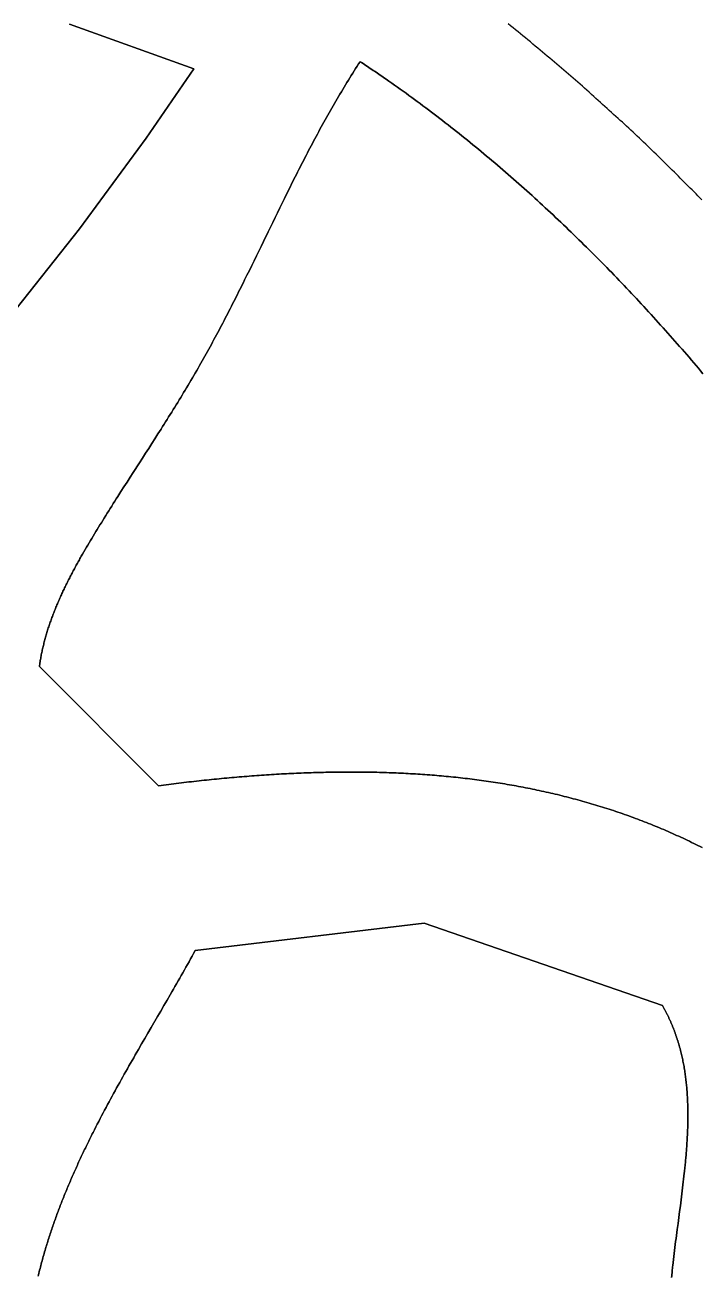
# Model space of a CAD drawing. Header units: millimetres. Extents: x -97041 to 275168, y -12500 to 263793.
# Drawn here: x 165763 to 187434, y 27709 to 67810 of the extents above; entities that cross this region are included whole.
import ezdxf

# ---------------------------------------------------------------- set-up
doc = ezdxf.new("R2010")
doc.units = ezdxf.units.MM
doc.layers.add('CLOSED_AREAS', color=7, linetype='Continuous')
doc.layers.add('REGION_HOLES', color=7, linetype='Continuous')

msp = doc.modelspace()

# ---------------------------------------------------------------- linework, layer by layer
at = {"layer": 'CLOSED_AREAS'}
for points in [[(167188.154, 67834.735), (171175.769, 66402.045), (169641.704, 64180.224), (167509.516, 61279.716), (165280.427, 58452.994), (163546.535, 56383.341), (161760.691, 54358.341), (159300.73, 51730.076), (157398.171, 49814.317), (155447.609, 47947.462), (157173.927, 46079.215), (159913.579, 43114.309), (146642.921, 33611.426), (143757.001, 38492.421), (140824.412, 36517.282), (138582.78, 35100.476)], [(138582.78, 35100.476), (140824.412, 36517.282), (143757.001, 38492.421), (140870.298, 43374.737), (152217.536, 51443.108), (155447.609, 47947.462), (157398.171, 49814.317), (159300.73, 51730.076), (161760.691, 54358.341), (163546.535, 56383.341), (165280.427, 58452.994), (167509.516, 61279.716), (169641.704, 64180.224), (171175.769, 66402.045), (167188.154, 67834.735)], [(187462.006, 62203.185), (187400.096, 62266.864), (187338.018, 62330.543), (187275.769, 62394.223), (187213.349, 62457.903), (187150.758, 62521.585), (187087.993, 62585.269), (187025.053, 62648.954), (186961.939, 62712.643), (186898.648, 62776.334), (186835.179, 62840.028), (186771.532, 62903.727), (186707.705, 62967.429), (186643.697, 63031.136), (186579.507, 63094.848), (186515.134, 63158.565), (186450.577, 63222.288), (186385.835, 63286.017), (186320.906, 63349.753), (186255.79, 63413.496), (186190.486, 63477.246), (186124.991, 63541.004), (186059.306, 63604.77), (185993.43, 63668.544), (185927.36, 63732.328), (185861.096, 63796.121), (185794.637, 63859.923), (185727.982, 63923.736), (185661.13, 63987.56), (185594.079, 64051.394), (185526.829, 64115.24), (185459.378, 64179.098), (185391.726, 64242.968), (185323.871, 64306.85), (185255.812, 64370.746), (185187.547, 64434.655), (185119.077, 64498.578), (185050.4, 64562.515), (184981.514, 64626.467), (184912.419, 64690.433), (184843.114, 64754.415), (184773.597, 64818.413), (184703.867, 64882.428), (184633.924, 64946.458), (184563.766, 65010.506), (184493.392, 65074.572), (184422.801, 65138.655), (184351.991, 65202.756), (184280.963, 65266.877), (184209.714, 65331.016), (184138.244, 65395.175), (184066.551, 65459.353), (183994.635, 65523.552), (183922.494, 65587.772), (183850.127, 65652.012), (183777.533, 65716.274), (183704.711, 65780.558), (183631.661, 65844.865), (183558.38, 65909.194), (183484.867, 65973.546), (183411.123, 66037.921), (183337.145, 66102.321), (183262.932, 66166.745), (183188.483, 66231.193), (183113.798, 66295.667), (183038.875, 66360.166), (182963.713, 66424.691), (182888.311, 66489.243), (182812.668, 66553.821), (182736.783, 66618.426), (182660.654, 66683.059), (182584.281, 66747.72), (182507.662, 66812.409), (182430.797, 66877.127), (182353.684, 66941.874), (182276.322, 67006.651), (182198.711, 67071.458), (182120.848, 67136.295), (182042.733, 67201.162), (181964.365, 67266.061), (181885.743, 67330.992), (181806.865, 67395.954), (181727.731, 67460.949), (181648.339, 67525.977), (181568.688, 67591.038), (181488.778, 67656.132), (181408.607, 67721.261), (181328.174, 67786.423), (181247.477, 67851.621)], [(187497.045, 56633.363), (187423.098, 56721.071), (187348.983, 56808.662), (187274.701, 56896.133), (187200.251, 56983.485), (187125.636, 57070.715), (187050.853, 57157.822), (186975.905, 57244.805), (186900.791, 57331.663), (186825.512, 57418.394), (186750.068, 57504.997), (186674.459, 57591.47), (186598.686, 57677.812), (186522.749, 57764.022), (186446.648, 57850.099), (186370.384, 57936.041), (186293.957, 58021.847), (186217.367, 58107.515), (186140.615, 58193.044), (186063.701, 58278.434), (185986.626, 58363.682), (185909.389, 58448.787), (185831.991, 58533.747), (185754.433, 58618.563), (185676.714, 58703.231), (185598.836, 58787.752), (185520.798, 58872.123), (185442.6, 58956.343), (185364.244, 59040.411), (185285.729, 59124.326), (185207.056, 59208.085), (185128.225, 59291.689), (185049.236, 59375.135), (184970.091, 59458.422), (184890.788, 59541.549), (184811.329, 59624.515), (184731.713, 59707.318), (184651.942, 59789.957), (184572.015, 59872.43), (184491.933, 59954.737), (184411.696, 60036.875), (184331.304, 60118.844), (184250.759, 60200.642), (184170.059, 60282.268), (184089.206, 60363.72), (184008.2, 60444.998), (183927.041, 60526.099), (183845.729, 60607.023), (183764.266, 60687.769), (183682.65, 60768.334), (183600.883, 60848.717), (183518.965, 60928.918), (183436.896, 61008.935), (183354.676, 61088.766), (183272.307, 61168.411), (183189.787, 61247.867), (183107.119, 61327.134), (183024.301, 61406.21), (182941.334, 61485.094), (182858.219, 61563.784), (182774.955, 61642.28), (182691.544, 61720.58), (182607.985, 61798.682), (182524.28, 61876.585), (182440.427, 61954.288), (182356.428, 62031.79), (182272.283, 62109.089), (182187.993, 62186.184), (182103.557, 62263.073), (182018.975, 62339.756), (181934.25, 62416.23), (181849.379, 62492.495), (181764.365, 62568.549), (181679.207, 62644.391), (181593.905, 62720.02), (181508.461, 62795.434), (181422.873, 62870.631), (181337.144, 62945.612), (181251.272, 63020.373), (181165.258, 63094.914), (181079.104, 63169.234), (180992.808, 63243.331), (180906.371, 63317.204), (180819.795, 63390.852), (180733.078, 63464.273), (180646.221, 63537.465), (180559.225, 63610.428), (180472.09, 63683.161), (180384.817, 63755.661), (180297.405, 63827.928), (180209.855, 63899.96), (180122.168, 63971.756), (180034.343, 64043.314), (179946.381, 64114.634), (179858.283, 64185.714), (179770.048, 64256.552), (179681.677, 64327.147), (179593.171, 64397.498), (179504.529, 64467.604), (179415.753, 64537.463), (179326.841, 64607.074), (179237.796, 64676.436), (179148.617, 64745.546), (179059.304, 64814.405), (178969.857, 64883.01), (178880.278, 64951.36), (178790.566, 65019.455), (178700.722, 65087.292), (178610.746, 65154.87), (178520.639, 65222.188), (178430.4, 65289.244), (178340.03, 65356.038), (178249.53, 65422.567), (178158.9, 65488.832), (178068.139, 65554.829), (177977.249, 65620.558), (177886.23, 65686.018), (177795.082, 65751.207), (177703.806, 65816.124), (177612.401, 65880.768), (177520.868, 65945.137), (177429.208, 66009.23), (177383.331, 66041.172), (177337.421, 66073.045), (177291.48, 66104.848), (177245.507, 66136.581), (177199.502, 66168.245), (177153.466, 66199.838), (177107.398, 66231.361), (177061.299, 66262.813), (177015.169, 66294.194), (176969.007, 66325.505), (176922.813, 66356.745), (176876.588, 66387.913), (176830.332, 66419.01), (176784.045, 66450.036), (176737.727, 66480.99), (176691.377, 66511.872), (176644.996, 66542.682), (176598.584, 66573.42), (176552.141, 66604.085), (176505.667, 66634.678), (176457.84, 66561.026), (176410.297, 66487.287), (176363.034, 66413.461), (176316.047, 66339.55), (176269.332, 66265.554), (176222.886, 66191.475), (176176.704, 66117.314), (176130.782, 66043.072), (176085.118, 65968.751), (176039.706, 65894.351), (175994.543, 65819.873), (175949.625, 65745.32), (175904.947, 65670.691), (175860.507, 65595.989), (175816.3, 65521.214), (175772.323, 65446.367), (175728.57, 65371.45), (175685.039, 65296.464), (175641.726, 65221.409), (175598.626, 65146.288), (175555.736, 65071.101), (175513.052, 64995.85), (175470.57, 64920.535), (175428.285, 64845.158), (175386.195, 64769.719), (175344.295, 64694.221), (175302.581, 64618.664), (175261.049, 64543.05), (175219.696, 64467.379), (175178.517, 64391.653), (175137.509, 64315.873), (175096.668, 64240.039), (175055.989, 64164.154), (175015.469, 64088.219), (174975.104, 64012.234), (174934.89, 63936.2), (174894.824, 63860.12), (174854.9, 63783.993), (174815.116, 63707.822), (174775.467, 63631.607), (174735.95, 63555.35), (174696.56, 63479.051), (174657.294, 63402.713), (174618.147, 63326.335), (174579.117, 63249.919), (174540.198, 63173.467), (174501.387, 63096.979), (174462.681, 63020.457), (174424.074, 62943.902), (174385.564, 62867.314), (174347.146, 62790.696), (174308.817, 62714.048), (174270.572, 62637.372), (174232.408, 62560.668), (174194.32, 62483.938), (174156.306, 62407.184), (174080.479, 62253.603), (174004.897, 62099.937), (173929.528, 61946.193), (173854.34, 61792.382), (173779.303, 61638.513), (173704.384, 61484.595), (173554.78, 61176.648), (173405.277, 60868.617), (173330.485, 60714.594), (173255.624, 60560.577), (173180.663, 60406.576), (173105.571, 60252.601), (173030.316, 60098.66), (172954.868, 59944.763), (172879.195, 59790.92), (172803.265, 59637.14), (172765.194, 59560.276), (172727.047, 59483.431), (172688.821, 59406.606), (172650.51, 59329.803), (172612.113, 59253.023), (172573.624, 59176.266), (172535.039, 59099.535), (172496.355, 59022.829), (172457.568, 58946.151), (172418.674, 58869.501), (172379.668, 58792.881), (172340.548, 58716.291), (172301.309, 58639.734), (172261.947, 58563.21), (172222.458, 58486.719), (172182.839, 58410.265), (172143.086, 58333.847), (172103.193, 58257.466), (172063.159, 58181.125), (172022.978, 58104.823), (171982.647, 58028.563), (171942.163, 57952.345), (171901.52, 57876.171), (171860.715, 57800.042), (171819.744, 57723.958), (171778.604, 57647.922), (171737.29, 57571.933), (171695.798, 57495.994), (171654.125, 57420.106), (171612.267, 57344.269), (171570.22, 57268.485), (171527.979, 57192.755), (171485.541, 57117.081), (171442.902, 57041.462), (171400.058, 56965.902), (171357.006, 56890.399), (171311.781, 56811.549), (171266.331, 56732.762), (171220.66, 56654.038), (171174.774, 56575.377), (171128.68, 56496.777), (171082.383, 56418.237), (171035.89, 56339.756), (170989.205, 56261.332), (170942.336, 56182.966), (170895.288, 56104.655), (170848.067, 56026.398), (170800.68, 55948.196), (170753.131, 55870.045), (170705.427, 55791.947), (170657.575, 55713.898), (170609.579, 55635.899), (170561.446, 55557.948), (170513.182, 55480.044), (170464.792, 55402.187), (170416.283, 55324.374), (170367.661, 55246.605), (170318.932, 55168.879), (170270.101, 55091.195), (170221.175, 55013.551), (170172.159, 54935.947), (170123.059, 54858.382), (170073.882, 54780.854), (170024.633, 54703.363), (169925.944, 54548.485), (169827.04, 54393.74), (169727.969, 54239.118), (169628.777, 54084.613), (169529.513, 53930.215), (169430.225, 53775.915), (169231.764, 53467.576), (169132.686, 53313.519), (169033.775, 53159.527), (168935.077, 53005.591), (168836.64, 52851.701), (168738.512, 52697.85), (168689.579, 52620.936), (168640.74, 52544.029), (168592.003, 52467.127), (168543.372, 52390.229), (168494.854, 52313.334), (168446.456, 52236.441), (168398.182, 52159.549), (168350.038, 52082.658), (168302.032, 52005.765), (168254.168, 51928.87), (168209.641, 51857.115), (168165.256, 51785.356), (168121.026, 51713.589), (168076.964, 51641.814), (168033.082, 51570.029), (167989.393, 51498.231), (167945.911, 51426.418), (167902.648, 51354.588), (167859.616, 51282.741), (167816.828, 51210.872), (167774.298, 51138.982), (167732.038, 51067.066), (167690.06, 50995.125), (167648.378, 50923.155), (167607.004, 50851.156), (167586.437, 50815.144), (167565.951, 50779.124), (167545.549, 50743.095), (167525.233, 50707.057), (167505.002, 50671.011), (167484.86, 50634.955), (167464.808, 50598.89), (167444.848, 50562.815), (167424.98, 50526.73), (167405.207, 50490.635), (167385.53, 50454.529), (167365.951, 50418.412), (167346.472, 50382.285), (167327.094, 50346.146), (167307.818, 50309.996), (167288.646, 50273.834), (167269.581, 50237.66), (167250.622, 50201.474), (167231.773, 50165.276), (167213.034, 50129.065), (167194.408, 50092.841), (167175.895, 50056.603), (167157.498, 50020.353), (167139.218, 49984.088), (167121.056, 49947.81), (167103.015, 49911.518), (167085.095, 49875.211), (167067.299, 49838.89), (167049.628, 49802.553), (167032.084, 49766.202), (167014.667, 49729.835), (166997.381, 49693.452), (166980.225, 49657.054), (166963.203, 49620.64), (166946.316, 49584.209), (166929.564, 49547.762), (166912.95, 49511.297), (166896.476, 49474.816), (166880.143, 49438.317), (166863.952, 49401.801), (166847.906, 49365.267), (166832.005, 49328.715), (166816.251, 49292.145), (166800.647, 49255.556), (166785.193, 49218.948), (166769.891, 49182.321), (166754.743, 49145.675), (166739.75, 49109.01), (166724.915, 49072.324), (166710.237, 49035.619), (166695.72, 48998.893), (166681.365, 48962.147), (166667.173, 48925.38), (166653.146, 48888.592), (166639.285, 48851.783), (166625.593, 48814.952), (166612.07, 48778.1), (166598.719, 48741.226), (166585.541, 48704.329), (166572.537, 48667.41), (166559.709, 48630.468), (166547.059, 48593.504), (166534.588, 48556.516), (166522.298, 48519.505), (166510.191, 48482.47), (166498.268, 48445.411), (166486.53, 48408.328), (166474.98, 48371.22), (166463.619, 48334.088), (166452.448, 48296.931), (166441.469, 48259.749), (166430.684, 48222.541), (166420.094, 48185.308), (166409.701, 48148.049), (166399.507, 48110.763), (166389.513, 48073.452), (166379.72, 48036.113), (166370.131, 47998.748), (166360.746, 47961.356), (166351.568, 47923.936), (166342.598, 47886.489), (166333.838, 47849.014), (166325.289, 47811.511), (166316.952, 47773.98), (166308.831, 47736.42), (166300.925, 47698.831), (166293.237, 47661.213), (166285.768, 47623.566), (166278.52, 47585.889), (166271.494, 47548.183), (166264.693, 47510.446), (166258.117, 47472.679), (166251.768, 47434.882), (166245.649, 47397.054), (166239.759, 47359.195), (166234.102, 47321.304), (166228.678, 47283.383), (166223.49, 47245.429), (170042.584, 43426.334), (170124.024, 43436.878), (170205.426, 43447.313), (170286.791, 43457.638), (170368.118, 43467.853), (170449.407, 43477.956), (170530.658, 43487.948), (170611.871, 43497.826), (170693.046, 43507.591), (170774.182, 43517.242), (170855.279, 43526.778), (170936.337, 43536.198), (171017.356, 43545.501), (171098.336, 43554.688), (171179.276, 43563.756), (171260.176, 43572.705), (171341.037, 43581.535), (171421.857, 43590.244), (171502.637, 43598.833), (171583.376, 43607.299), (171664.074, 43615.643), (171744.732, 43623.864), (171825.348, 43631.961), (171905.923, 43639.932), (171986.457, 43647.779), (172066.949, 43655.499), (172147.399, 43663.092), (172227.807, 43670.557), (172308.172, 43677.893), (172388.495, 43685.101), (172468.775, 43692.178), (172549.013, 43699.124), (172629.207, 43705.939), (172709.358, 43712.621), (172789.466, 43719.17), (172869.53, 43725.586), (172949.55, 43731.867), (173029.526, 43738.012), (173109.458, 43744.022), (173189.345, 43749.894), (173269.188, 43755.629), (173348.986, 43761.226), (173428.739, 43766.683), (173508.447, 43772.001), (173588.109, 43777.178), (173667.726, 43782.214), (173747.296, 43787.108), (173826.821, 43791.858), (173906.3, 43796.465), (173985.732, 43800.928), (174065.118, 43805.246), (174144.457, 43809.418), (174223.749, 43813.443), (174302.994, 43817.32), (174382.191, 43821.05), (174461.341, 43824.631), (174540.443, 43828.062), (174619.497, 43831.343), (174698.504, 43834.472), (174777.461, 43837.45), (174856.371, 43840.275), (174935.231, 43842.947), (175014.043, 43845.464), (175092.805, 43847.827), (175171.518, 43850.034), (175250.182, 43852.084), (175328.796, 43853.978), (175407.36, 43855.713), (175485.874, 43857.29), (175564.338, 43858.707), (175642.751, 43859.964), (175721.114, 43861.061), (175799.426, 43861.995), (175877.687, 43862.768), (175955.896, 43863.377), (176034.054, 43863.822), (176112.16, 43864.102), (176190.215, 43864.217), (176268.218, 43864.166), (176346.168, 43863.948), (176424.066, 43863.562), (176501.911, 43863.008), (176579.704, 43862.285), (176657.443, 43861.391), (176735.13, 43860.327), (176812.763, 43859.092), (176890.342, 43857.684), (176967.868, 43856.103), (177045.339, 43854.349), (177122.757, 43852.42), (177200.12, 43850.316), (177277.429, 43848.036), (177354.682, 43845.579), (177431.881, 43842.945), (177509.025, 43840.133), (177586.114, 43837.141), (177663.146, 43833.97), (177740.124, 43830.619), (177817.045, 43827.086), (177893.91, 43823.371), (177970.719, 43819.474), (178047.471, 43815.393), (178124.167, 43811.127), (178200.806, 43806.677), (178277.388, 43802.041), (178353.912, 43797.219), (178430.379, 43792.209), (178506.788, 43787.011), (178583.14, 43781.625), (178659.433, 43776.049), (178735.669, 43770.283), (178811.845, 43764.325), (178887.963, 43758.176), (178964.023, 43751.835), (179040.023, 43745.3), (179115.964, 43738.571), (179191.846, 43731.648), (179267.668, 43724.529), (179343.43, 43717.214), (179419.132, 43709.701), (179494.774, 43701.991), (179570.356, 43694.082), (179645.877, 43685.974), (179721.337, 43677.666), (179796.737, 43669.158), (179872.075, 43660.447), (179947.352, 43651.535), (180022.567, 43642.419), (180097.721, 43633.1), (180172.812, 43623.576), (180247.842, 43613.847), (180322.809, 43603.911), (180397.713, 43593.769), (180472.555, 43583.419), (180547.334, 43572.861), (180622.05, 43562.094), (180696.703, 43551.118), (180771.292, 43539.93), (180845.817, 43528.531), (180920.279, 43516.921), (180994.676, 43505.097), (181069.01, 43493.06), (181143.278, 43480.808), (181217.482, 43468.342), (181291.621, 43455.659), (181365.696, 43442.76), (181439.705, 43429.644), (181513.648, 43416.309), (181587.526, 43402.756), (181661.338, 43388.983), (181735.084, 43374.99), (181808.764, 43360.776), (181882.377, 43346.339), (181955.924, 43331.681), (182029.404, 43316.799), (182102.817, 43301.692), (182176.162, 43286.361), (182249.441, 43270.805), (182322.652, 43255.022), (182395.795, 43239.011), (182468.87, 43222.773), (182541.877, 43206.307), (182614.815, 43189.611), (182687.685, 43172.685), (182760.487, 43155.528), (182833.219, 43138.139), (182905.882, 43120.518), (182978.476, 43102.664), (183051, 43084.576), (183123.455, 43066.253), (183195.84, 43047.695), (183268.154, 43028.901), (183340.399, 43009.87), (183412.572, 42990.601), (183484.676, 42971.094), (183556.708, 42951.348), (183628.669, 42931.361), (183700.559, 42911.135), (183772.377, 42890.666), (183844.124, 42869.956), (183915.799, 42849.003), (183987.402, 42827.806), (184058.933, 42806.364), (184130.391, 42784.678), (184201.776, 42762.745), (184273.089, 42740.566), (184344.329, 42718.139), (184415.495, 42695.465), (184486.588, 42672.541), (184557.608, 42649.368), (184628.554, 42625.944), (184699.425, 42602.269), (184770.223, 42578.342), (184840.946, 42554.162), (184911.595, 42529.729), (184982.168, 42505.042), (185052.667, 42480.1), (185123.091, 42454.902), (185193.439, 42429.448), (185263.712, 42403.736), (185333.909, 42377.767), (185404.03, 42351.539), (185474.075, 42325.051), (185544.044, 42298.303), (185613.936, 42271.294), (185683.751, 42244.024), (185753.489, 42216.491), (185823.151, 42188.694), (185892.735, 42160.634), (185962.242, 42132.309), (186031.67, 42103.719), (186101.021, 42074.862), (186170.294, 42045.739), (186239.489, 42016.347), (186308.605, 41986.688), (186377.643, 41956.758), (186446.601, 41926.559), (186515.481, 41896.09), (186584.281, 41865.348), (186653.002, 41834.335), (186721.644, 41803.048), (186790.205, 41771.488), (186858.687, 41739.653), (186927.088, 41707.543), (186995.409, 41675.157), (187063.649, 41642.494), (187131.809, 41609.554), (187199.887, 41576.335), (187267.884, 41542.838), (187335.8, 41509.06), (187403.635, 41475.002), (187471.387, 41440.663)], [(186491.166, 27662.266), (186495.793, 27710.26), (186500.51, 27758.26), (186505.315, 27806.264), (186510.206, 27854.272), (186515.179, 27902.284), (186520.232, 27950.298), (186525.363, 27998.316), (186530.57, 28046.335), (186541.2, 28142.377), (186552.103, 28238.422), (186563.259, 28334.464), (186574.649, 28430.5), (186586.253, 28526.526), (186598.052, 28622.537), (186610.026, 28718.529), (186622.155, 28814.499), (186634.421, 28910.442), (186646.803, 29006.354), (186659.283, 29102.231), (186671.84, 29198.07), (186697.109, 29389.612), (186722.454, 29580.949), (186747.72, 29772.049), (186772.75, 29962.877), (186785.128, 30058.179), (186797.388, 30153.401), (186809.512, 30248.539), (186821.479, 30343.589), (186833.27, 30438.546), (186844.865, 30533.407), (186856.245, 30628.168), (186867.391, 30722.824), (186878.283, 30817.371), (186888.902, 30911.805), (186899.227, 31006.122), (186904.274, 31053.236), (186909.24, 31100.319), (186914.123, 31147.37), (186918.921, 31194.39), (186923.631, 31241.378), (186928.25, 31288.332), (186932.777, 31335.254), (186937.209, 31382.141), (186941.543, 31428.994), (186945.776, 31475.812), (186949.908, 31522.595), (186953.934, 31569.342), (186957.853, 31616.053), (186961.662, 31662.727), (186965.359, 31709.363), (186968.941, 31755.961), (186972.406, 31802.521), (186975.751, 31849.042), (186978.975, 31895.524), (186982.074, 31941.965), (186985.046, 31988.366), (186987.888, 32034.726), (186990.599, 32081.044), (186993.176, 32127.321), (186995.616, 32173.555), (186997.917, 32219.746), (187000.076, 32265.893), (187002.091, 32311.996), (187003.96, 32358.055), (187005.681, 32404.068), (187007.249, 32450.036), (187008.664, 32495.958), (187009.923, 32541.833), (187011.024, 32587.661), (187011.963, 32633.441), (187012.739, 32679.173), (187013.349, 32724.857), (187013.79, 32770.491), (187014.061, 32816.075), (187014.159, 32861.609), (187014.081, 32907.093), (187013.824, 32952.525), (187013.387, 32997.906), (187012.768, 33043.234), (187011.962, 33088.509), (187010.969, 33133.732), (187009.786, 33178.9), (187008.41, 33224.014), (187006.839, 33269.073), (187005.07, 33314.077), (187003.101, 33359.025), (187000.929, 33403.917), (186998.553, 33448.751), (186995.969, 33493.529), (186993.175, 33538.248), (186990.169, 33582.909), (186986.949, 33627.511), (186983.511, 33672.054), (186979.854, 33716.536), (186975.975, 33760.958), (186971.871, 33805.32), (186967.541, 33849.619), (186962.981, 33893.857), (186958.189, 33938.032), (186953.163, 33982.144), (186947.901, 34026.193), (186942.399, 34070.178), (186936.656, 34114.098), (186930.669, 34157.952), (186924.436, 34201.742), (186917.953, 34245.465), (186911.22, 34289.122), (186904.233, 34332.711), (186896.989, 34376.233), (186889.488, 34419.687), (186881.725, 34463.072), (186873.698, 34506.387), (186865.406, 34549.634), (186856.845, 34592.81), (186848.014, 34635.915), (186838.909, 34678.949), (186829.529, 34721.911), (186819.871, 34764.801), (186809.932, 34807.618), (186799.71, 34850.362), (186789.203, 34893.033), (186778.408, 34935.628), (186772.901, 34956.898), (186767.322, 34978.15), (186761.67, 34999.382), (186755.944, 35020.595), (186750.145, 35041.79), (186744.271, 35062.965), (186738.323, 35084.122), (186732.3, 35105.259), (186726.202, 35126.377), (186720.029, 35147.476), (186713.781, 35168.555), (186707.456, 35189.615), (186701.055, 35210.655), (186694.578, 35231.676), (186688.023, 35252.678), (186681.392, 35273.66), (186674.683, 35294.622), (186667.897, 35315.564), (186661.032, 35336.486), (186654.089, 35357.389), (186647.067, 35378.271), (186639.967, 35399.133), (186632.787, 35419.976), (186625.527, 35440.798), (186618.188, 35461.6), (186610.768, 35482.381), (186603.268, 35503.142), (186595.687, 35523.883), (186588.026, 35544.603), (186580.282, 35565.303), (186572.457, 35585.982), (186564.55, 35606.641), (186556.561, 35627.278), (186548.488, 35647.895), (186540.333, 35668.491), (186532.095, 35689.066), (186523.773, 35709.62), (186515.368, 35730.153), (186506.878, 35750.665), (186498.304, 35771.155), (186489.645, 35791.625), (186480.901, 35812.073), (186472.071, 35832.499), (186463.156, 35852.905), (186454.155, 35873.288), (186445.068, 35893.65), (186435.894, 35913.991), (186426.633, 35934.309), (186417.285, 35954.606), (186407.849, 35974.881), (186398.326, 35995.135), (186388.714, 36015.366), (186379.014, 36035.575), (186369.226, 36055.762), (186359.348, 36075.927), (186349.381, 36096.07), (186339.324, 36116.19), (186329.178, 36136.288), (186318.941, 36156.364), (186308.613, 36176.417), (186298.195, 36196.448), (186287.686, 36216.456), (186277.085, 36236.441), (186266.392, 36256.404), (186255.607, 36276.344), (186244.73, 36296.26), (186233.76, 36316.154), (186222.698, 36336.026), (186211.542, 36355.874), (186200.292, 36375.698), (178562.103, 39019.687), (171217.69, 38138.357), (171168.698, 38049.733), (171119.541, 37961.178), (171070.226, 37872.687), (171020.76, 37784.26), (170971.15, 37695.892), (170921.402, 37607.58), (170871.524, 37519.323), (170821.522, 37431.117), (170771.403, 37342.96), (170721.174, 37254.848), (170670.842, 37166.779), (170620.413, 37078.75), (170569.894, 36990.759), (170519.292, 36902.801), (170468.615, 36814.876), (170417.867, 36726.978), (170316.192, 36551.259), (170214.32, 36375.621), (170112.307, 36200.042), (170010.206, 36024.499), (169805.961, 35673.431), (169703.925, 35497.861), (169602.019, 35322.237), (169500.298, 35146.537), (169398.817, 34970.737), (169348.182, 34882.794), (169297.628, 34794.816), (169247.161, 34706.803), (169196.788, 34618.751), (169146.515, 34530.658), (169096.349, 34442.52), (169046.298, 34354.334), (168996.368, 34266.099), (168946.565, 34177.811), (168896.897, 34089.467), (168847.37, 34001.064), (168797.992, 33912.6), (168748.768, 33824.072), (168699.706, 33735.477), (168650.813, 33646.812), (168602.094, 33558.074), (168553.559, 33469.261), (168505.212, 33380.37), (168457.06, 33291.397), (168409.112, 33202.341), (168361.372, 33113.198), (168313.849, 33023.966), (168266.548, 32934.641), (168219.478, 32845.221), (168172.644, 32755.703), (168126.053, 32666.084), (168079.712, 32576.362), (168033.628, 32486.533), (167987.808, 32396.595), (167942.259, 32306.545), (167919.587, 32261.477), (167896.986, 32216.38), (167874.456, 32171.254), (167851.998, 32126.098), (167829.613, 32080.911), (167807.301, 32035.695), (167785.063, 31990.447), (167762.901, 31945.168), (167740.815, 31899.858), (167718.806, 31854.516), (167696.875, 31809.141), (167675.022, 31763.734), (167653.249, 31718.294), (167631.557, 31672.821), (167609.945, 31627.314), (167588.416, 31581.773), (167566.969, 31536.198), (167545.607, 31490.588), (167524.329, 31444.943), (167503.136, 31399.263), (167482.03, 31353.547), (167461.011, 31307.795), (167440.079, 31262.006), (167419.237, 31216.18), (167398.485, 31170.318), (167377.823, 31124.417), (167357.252, 31078.479), (167336.774, 31032.503), (167316.389, 30986.488), (167296.098, 30940.434), (167275.902, 30894.341), (167255.801, 30848.209), (167235.797, 30802.036), (167215.89, 30755.823), (167196.081, 30709.569), (167176.372, 30663.275), (167156.762, 30616.939), (167137.254, 30570.561), (167117.846, 30524.141), (167098.542, 30477.679), (167079.34, 30431.173), (167060.243, 30384.625), (167041.251, 30338.033), (167022.364, 30291.398), (167003.585, 30244.718), (166984.913, 30197.993), (166966.349, 30151.224), (166947.895, 30104.409), (166929.55, 30057.549), (166911.317, 30010.643), (166893.196, 29963.691), (166875.187, 29916.692), (166857.291, 29869.645), (166839.51, 29822.552), (166821.845, 29775.411), (166804.295, 29728.221), (166786.862, 29680.984), (166769.547, 29633.697), (166752.351, 29586.361), (166735.274, 29538.976), (166718.317, 29491.541), (166701.482, 29444.056), (166684.768, 29396.52), (166668.178, 29348.934), (166651.711, 29301.296), (166635.368, 29253.607), (166619.152, 29205.865), (166603.061, 29158.072), (166587.097, 29110.225), (166571.262, 29062.326), (166555.555, 29014.373), (166539.978, 28966.367), (166524.531, 28918.306), (166509.216, 28870.192), (166494.033, 28822.022), (166478.983, 28773.797), (166464.067, 28725.517), (166449.285, 28677.181), (166434.64, 28628.789), (166420.13, 28580.34), (166405.758, 28531.835), (166391.525, 28483.272), (166377.43, 28434.651), (166363.475, 28385.973), (166349.661, 28337.236), (166335.988, 28288.441), (166322.458, 28239.587), (166309.071, 28190.673), (166295.828, 28141.7), (166282.73, 28092.667), (166269.778, 28043.573), (166256.972, 27994.419), (166244.314, 27945.203), (166231.804, 27895.926), (166219.444, 27846.588), (166207.234, 27797.187), (166195.174, 27747.723), (166183.266, 27698.197)]]:
    msp.add_lwpolyline(points, dxfattribs=at)
at = {"layer": 'REGION_HOLES'}
for points in [[(187471.387, 41440.663), (187403.635, 41475.002), (187335.8, 41509.06), (187267.884, 41542.838), (187199.887, 41576.335), (187131.809, 41609.554), (187063.649, 41642.494), (186995.409, 41675.157), (186927.088, 41707.543), (186858.687, 41739.653), (186790.205, 41771.488), (186721.644, 41803.048), (186653.002, 41834.335), (186584.281, 41865.348), (186515.481, 41896.09), (186446.601, 41926.559), (186377.643, 41956.758), (186308.605, 41986.688), (186239.489, 42016.347), (186170.294, 42045.739), (186101.021, 42074.862), (186031.67, 42103.719), (185962.242, 42132.309), (185892.735, 42160.634), (185823.151, 42188.694), (185753.489, 42216.491), (185683.751, 42244.024), (185613.936, 42271.294), (185544.044, 42298.303), (185474.075, 42325.051), (185404.03, 42351.539), (185333.909, 42377.767), (185263.712, 42403.736), (185193.439, 42429.448), (185123.091, 42454.902), (185052.667, 42480.1), (184982.168, 42505.042), (184911.595, 42529.729), (184840.946, 42554.162), (184770.223, 42578.342), (184699.425, 42602.269), (184628.554, 42625.944), (184557.608, 42649.368), (184486.588, 42672.541), (184415.495, 42695.465), (184344.329, 42718.139), (184273.089, 42740.566), (184201.776, 42762.745), (184130.391, 42784.678), (184058.933, 42806.364), (183987.402, 42827.806), (183915.799, 42849.003), (183844.124, 42869.956), (183772.377, 42890.666), (183700.559, 42911.135), (183628.669, 42931.361), (183556.708, 42951.348), (183484.676, 42971.094), (183412.572, 42990.601), (183340.399, 43009.87), (183268.154, 43028.901), (183195.84, 43047.695), (183123.455, 43066.253), (183051, 43084.576), (182978.476, 43102.664), (182905.882, 43120.518), (182833.219, 43138.139), (182760.487, 43155.528), (182687.685, 43172.685), (182614.815, 43189.611), (182541.877, 43206.307), (182468.87, 43222.773), (182395.795, 43239.011), (182322.652, 43255.022), (182249.441, 43270.805), (182176.162, 43286.361), (182102.817, 43301.692), (182029.404, 43316.799), (181955.924, 43331.681), (181882.377, 43346.339), (181808.764, 43360.776), (181735.084, 43374.99), (181661.338, 43388.983), (181587.526, 43402.756), (181513.648, 43416.309), (181439.705, 43429.644), (181365.696, 43442.76), (181291.621, 43455.659), (181217.482, 43468.342), (181143.278, 43480.808), (181069.01, 43493.06), (180994.676, 43505.097), (180920.279, 43516.921), (180845.817, 43528.531), (180771.292, 43539.93), (180696.703, 43551.118), (180622.05, 43562.094), (180547.334, 43572.861), (180472.555, 43583.419), (180397.713, 43593.769), (180322.809, 43603.911), (180247.842, 43613.847), (180172.812, 43623.576), (180097.721, 43633.1), (180022.567, 43642.419), (179947.352, 43651.535), (179872.075, 43660.447), (179796.737, 43669.158), (179721.337, 43677.666), (179645.877, 43685.974), (179570.356, 43694.082), (179494.774, 43701.991), (179419.132, 43709.701), (179343.43, 43717.214), (179267.668, 43724.529), (179191.846, 43731.648), (179115.964, 43738.571), (179040.023, 43745.3), (178964.023, 43751.835), (178887.963, 43758.176), (178811.845, 43764.325), (178735.669, 43770.283), (178659.433, 43776.049), (178583.14, 43781.625), (178506.788, 43787.011), (178430.379, 43792.209), (178353.912, 43797.219), (178277.388, 43802.041), (178200.806, 43806.677), (178124.167, 43811.127), (178047.471, 43815.393), (177970.719, 43819.474), (177893.91, 43823.371), (177817.045, 43827.086), (177740.124, 43830.619), (177663.146, 43833.97), (177586.114, 43837.141), (177509.025, 43840.133), (177431.881, 43842.945), (177354.682, 43845.579), (177277.429, 43848.036), (177200.12, 43850.316), (177122.757, 43852.42), (177045.339, 43854.349), (176967.868, 43856.103), (176890.342, 43857.684), (176812.763, 43859.092), (176735.13, 43860.327), (176657.443, 43861.391), (176579.704, 43862.285), (176501.911, 43863.008), (176424.066, 43863.562), (176346.168, 43863.948), (176268.218, 43864.166), (176190.215, 43864.217), (176112.16, 43864.102), (176034.054, 43863.822), (175955.896, 43863.377), (175877.687, 43862.768), (175799.426, 43861.995), (175721.114, 43861.061), (175642.751, 43859.964), (175564.338, 43858.707), (175485.874, 43857.29), (175407.36, 43855.713), (175328.796, 43853.978), (175250.182, 43852.084), (175171.518, 43850.034), (175092.805, 43847.827), (175014.043, 43845.464), (174935.231, 43842.947), (174856.371, 43840.275), (174777.461, 43837.45), (174698.504, 43834.472), (174619.497, 43831.343), (174540.443, 43828.062), (174461.341, 43824.631), (174382.191, 43821.05), (174302.994, 43817.32), (174223.749, 43813.443), (174144.457, 43809.418), (174065.118, 43805.246), (173985.732, 43800.928), (173906.3, 43796.465), (173826.821, 43791.858), (173747.296, 43787.108), (173667.726, 43782.214), (173588.109, 43777.178), (173508.447, 43772.001), (173428.739, 43766.683), (173348.986, 43761.226), (173269.188, 43755.629), (173189.345, 43749.894), (173109.458, 43744.022), (173029.526, 43738.012), (172949.55, 43731.867), (172869.53, 43725.586), (172789.466, 43719.17), (172709.358, 43712.621), (172629.207, 43705.939), (172549.013, 43699.124), (172468.775, 43692.178), (172388.495, 43685.101), (172308.172, 43677.893), (172227.807, 43670.557), (172147.399, 43663.092), (172066.949, 43655.499), (171986.457, 43647.779), (171905.923, 43639.932), (171825.348, 43631.961), (171744.732, 43623.864), (171664.074, 43615.643), (171583.376, 43607.299), (171502.637, 43598.833), (171421.857, 43590.244), (171341.037, 43581.535), (171260.176, 43572.705), (171179.276, 43563.756), (171098.336, 43554.688), (171017.356, 43545.501), (170936.337, 43536.198), (170855.279, 43526.778), (170774.182, 43517.242), (170693.046, 43507.591), (170611.871, 43497.826), (170530.658, 43487.948), (170449.407, 43477.956), (170368.118, 43467.853), (170286.791, 43457.638), (170205.426, 43447.313), (170124.024, 43436.878), (170042.584, 43426.334), (166223.49, 47245.429), (166228.678, 47283.383), (166234.102, 47321.304), (166239.759, 47359.195), (166245.649, 47397.054), (166251.768, 47434.882), (166258.117, 47472.679), (166264.693, 47510.446), (166271.494, 47548.183), (166278.52, 47585.889), (166285.768, 47623.566), (166293.237, 47661.213), (166300.925, 47698.831), (166308.831, 47736.42), (166316.952, 47773.98), (166325.289, 47811.511), (166333.838, 47849.014), (166342.598, 47886.489), (166351.568, 47923.936), (166360.746, 47961.356), (166370.131, 47998.748), (166379.72, 48036.113), (166389.513, 48073.452), (166399.507, 48110.763), (166409.701, 48148.049), (166420.094, 48185.308), (166430.684, 48222.541), (166441.469, 48259.749), (166452.448, 48296.931), (166463.619, 48334.088), (166474.98, 48371.22), (166486.53, 48408.328), (166498.268, 48445.411), (166510.191, 48482.47), (166522.298, 48519.505), (166534.588, 48556.516), (166547.059, 48593.504), (166559.709, 48630.468), (166572.537, 48667.41), (166585.541, 48704.329), (166598.719, 48741.226), (166612.07, 48778.1), (166625.593, 48814.952), (166639.285, 48851.783), (166653.146, 48888.592), (166667.173, 48925.38), (166681.365, 48962.147), (166695.72, 48998.893), (166710.237, 49035.619), (166724.915, 49072.324), (166739.75, 49109.01), (166754.743, 49145.675), (166769.891, 49182.321), (166785.193, 49218.948), (166800.647, 49255.556), (166816.251, 49292.145), (166832.005, 49328.715), (166847.906, 49365.267), (166863.952, 49401.801), (166880.143, 49438.317), (166896.476, 49474.816), (166912.95, 49511.297), (166929.564, 49547.762), (166946.316, 49584.209), (166963.203, 49620.64), (166980.225, 49657.054), (166997.381, 49693.452), (167014.667, 49729.835), (167032.084, 49766.202), (167049.628, 49802.553), (167067.299, 49838.89), (167085.095, 49875.211), (167103.015, 49911.518), (167121.056, 49947.81), (167139.218, 49984.088), (167157.498, 50020.353), (167175.895, 50056.603), (167194.408, 50092.841), (167213.034, 50129.065), (167231.773, 50165.276), (167250.622, 50201.474), (167269.581, 50237.66), (167288.646, 50273.834), (167307.818, 50309.996), (167327.094, 50346.146), (167346.472, 50382.285), (167365.951, 50418.412), (167385.53, 50454.529), (167405.207, 50490.635), (167424.98, 50526.73), (167444.848, 50562.815), (167464.808, 50598.89), (167484.86, 50634.955), (167505.002, 50671.011), (167525.233, 50707.057), (167545.549, 50743.095), (167565.951, 50779.124), (167586.437, 50815.144), (167607.004, 50851.156), (167648.378, 50923.155), (167690.06, 50995.125), (167732.038, 51067.066), (167774.298, 51138.982), (167816.828, 51210.872), (167859.616, 51282.741), (167902.648, 51354.588), (167945.911, 51426.418), (167989.393, 51498.231), (168033.082, 51570.029), (168076.964, 51641.814), (168121.026, 51713.589), (168165.256, 51785.356), (168209.641, 51857.115), (168254.168, 51928.87), (168302.032, 52005.765), (168350.038, 52082.658), (168398.182, 52159.549), (168446.456, 52236.441), (168494.854, 52313.334), (168543.372, 52390.229), (168592.003, 52467.127), (168640.74, 52544.029), (168689.579, 52620.936), (168738.512, 52697.85), (168836.64, 52851.701), (168935.077, 53005.591), (169033.775, 53159.527), (169132.686, 53313.519), (169231.764, 53467.576), (169430.225, 53775.915), (169529.513, 53930.215), (169628.777, 54084.613), (169727.969, 54239.118), (169827.04, 54393.74), (169925.944, 54548.485), (170024.633, 54703.363), (170073.882, 54780.854), (170123.059, 54858.382), (170172.159, 54935.947), (170221.175, 55013.551), (170270.101, 55091.195), (170318.932, 55168.879), (170367.661, 55246.605), (170416.283, 55324.374), (170464.792, 55402.187), (170513.182, 55480.044), (170561.446, 55557.948), (170609.579, 55635.899), (170657.575, 55713.898), (170705.427, 55791.947), (170753.131, 55870.045), (170800.68, 55948.196), (170848.067, 56026.398), (170895.288, 56104.655), (170942.336, 56182.966), (170989.205, 56261.332), (171035.89, 56339.756), (171082.383, 56418.237), (171128.68, 56496.777), (171174.774, 56575.377), (171220.66, 56654.038), (171266.331, 56732.762), (171311.781, 56811.549), (171357.006, 56890.399), (171400.058, 56965.902), (171442.902, 57041.462), (171485.541, 57117.081), (171527.979, 57192.755), (171570.22, 57268.485), (171612.267, 57344.269), (171654.125, 57420.106), (171695.798, 57495.994), (171737.29, 57571.933), (171778.604, 57647.922), (171819.744, 57723.958), (171860.715, 57800.042), (171901.52, 57876.171), (171942.163, 57952.345), (171982.647, 58028.563), (172022.978, 58104.823), (172063.159, 58181.125), (172103.193, 58257.466), (172143.086, 58333.847), (172182.839, 58410.265), (172222.458, 58486.719), (172261.947, 58563.21), (172301.309, 58639.734), (172340.548, 58716.291), (172379.668, 58792.881), (172418.674, 58869.501), (172457.568, 58946.151), (172496.355, 59022.829), (172535.039, 59099.535), (172573.624, 59176.266), (172612.113, 59253.023), (172650.51, 59329.803), (172688.821, 59406.606), (172727.047, 59483.431), (172765.194, 59560.276), (172803.265, 59637.14), (172879.195, 59790.92), (172954.868, 59944.763), (173030.316, 60098.66), (173105.571, 60252.601), (173180.663, 60406.576), (173255.624, 60560.577), (173330.485, 60714.594), (173405.277, 60868.617), (173554.78, 61176.648), (173704.384, 61484.595), (173779.303, 61638.513), (173854.34, 61792.382), (173929.528, 61946.193), (174004.897, 62099.937), (174080.479, 62253.603), (174156.306, 62407.184), (174194.32, 62483.938), (174232.408, 62560.668), (174270.572, 62637.372), (174308.817, 62714.048), (174347.146, 62790.696), (174385.564, 62867.314), (174424.074, 62943.902), (174462.681, 63020.457), (174501.387, 63096.979), (174540.198, 63173.467), (174579.117, 63249.919), (174618.147, 63326.335), (174657.294, 63402.713), (174696.56, 63479.051), (174735.95, 63555.35), (174775.467, 63631.607), (174815.116, 63707.822), (174854.9, 63783.993), (174894.824, 63860.12), (174934.89, 63936.2), (174975.104, 64012.234), (175015.469, 64088.219), (175055.989, 64164.154), (175096.668, 64240.039), (175137.509, 64315.873), (175178.517, 64391.653), (175219.696, 64467.379), (175261.049, 64543.05), (175302.581, 64618.664), (175344.295, 64694.221), (175386.195, 64769.719), (175428.285, 64845.158), (175470.57, 64920.535), (175513.052, 64995.85), (175555.736, 65071.101), (175598.626, 65146.288), (175641.726, 65221.409), (175685.039, 65296.464), (175728.57, 65371.45), (175772.323, 65446.367), (175816.3, 65521.214), (175860.507, 65595.989), (175904.947, 65670.691), (175949.625, 65745.32), (175994.543, 65819.873), (176039.706, 65894.351), (176085.118, 65968.751), (176130.782, 66043.072), (176176.704, 66117.314), (176222.886, 66191.475), (176269.332, 66265.554), (176316.047, 66339.55), (176363.034, 66413.461), (176410.297, 66487.287), (176457.84, 66561.026), (176505.667, 66634.678), (176552.141, 66604.085), (176598.584, 66573.42), (176644.996, 66542.682), (176691.377, 66511.872), (176737.727, 66480.99), (176784.045, 66450.036), (176830.332, 66419.01), (176876.588, 66387.913), (176922.813, 66356.745), (176969.007, 66325.505), (177015.169, 66294.194), (177061.299, 66262.813), (177107.398, 66231.361), (177153.466, 66199.838), (177199.502, 66168.245), (177245.507, 66136.581), (177291.48, 66104.848), (177337.421, 66073.045), (177383.331, 66041.172), (177429.208, 66009.23), (177520.868, 65945.137), (177612.401, 65880.768), (177703.806, 65816.124), (177795.082, 65751.207), (177886.23, 65686.018), (177977.249, 65620.558), (178068.139, 65554.829), (178158.9, 65488.832), (178249.53, 65422.567), (178340.03, 65356.038), (178430.4, 65289.244), (178520.639, 65222.188), (178610.746, 65154.87), (178700.722, 65087.292), (178790.566, 65019.455), (178880.278, 64951.36), (178969.857, 64883.01), (179059.304, 64814.405), (179148.617, 64745.546), (179237.796, 64676.436), (179326.841, 64607.074), (179415.753, 64537.463), (179504.529, 64467.604), (179593.171, 64397.498), (179681.677, 64327.147), (179770.048, 64256.552), (179858.283, 64185.714), (179946.381, 64114.634), (180034.343, 64043.314), (180122.168, 63971.756), (180209.855, 63899.96), (180297.405, 63827.928), (180384.817, 63755.661), (180472.09, 63683.161), (180559.225, 63610.428), (180646.221, 63537.465), (180733.078, 63464.273), (180819.795, 63390.852), (180906.371, 63317.204), (180992.808, 63243.331), (181079.104, 63169.234), (181165.258, 63094.914), (181251.272, 63020.373), (181337.144, 62945.612), (181422.873, 62870.631), (181508.461, 62795.434), (181593.905, 62720.02), (181679.207, 62644.391), (181764.365, 62568.549), (181849.379, 62492.495), (181934.25, 62416.23), (182018.975, 62339.756), (182103.557, 62263.073), (182187.993, 62186.184), (182272.283, 62109.089), (182356.428, 62031.79), (182440.427, 61954.288), (182524.28, 61876.585), (182607.985, 61798.682), (182691.544, 61720.58), (182774.955, 61642.28), (182858.219, 61563.784), (182941.334, 61485.094), (183024.301, 61406.21), (183107.119, 61327.134), (183189.787, 61247.867), (183272.307, 61168.411), (183354.676, 61088.766), (183436.896, 61008.935), (183518.965, 60928.918), (183600.883, 60848.717), (183682.65, 60768.334), (183764.266, 60687.769), (183845.729, 60607.023), (183927.041, 60526.099), (184008.2, 60444.998), (184089.206, 60363.72), (184170.059, 60282.268), (184250.759, 60200.642), (184331.304, 60118.844), (184411.696, 60036.875), (184491.933, 59954.737), (184572.015, 59872.43), (184651.942, 59789.957), (184731.713, 59707.318), (184811.329, 59624.515), (184890.788, 59541.549), (184970.091, 59458.422), (185049.236, 59375.135), (185128.225, 59291.689), (185207.056, 59208.085), (185285.729, 59124.326), (185364.244, 59040.411), (185442.6, 58956.343), (185520.798, 58872.123), (185598.836, 58787.752), (185676.714, 58703.231), (185754.433, 58618.563), (185831.991, 58533.747), (185909.389, 58448.787), (185986.626, 58363.682), (186063.701, 58278.434), (186140.615, 58193.044), (186217.367, 58107.515), (186293.957, 58021.847), (186370.384, 57936.041), (186446.648, 57850.099), (186522.749, 57764.022), (186598.686, 57677.812), (186674.459, 57591.47), (186750.068, 57504.997), (186825.512, 57418.394), (186900.791, 57331.663), (186975.905, 57244.805), (187050.853, 57157.822), (187125.636, 57070.715), (187200.251, 56983.485), (187274.701, 56896.133), (187348.983, 56808.662), (187423.098, 56721.071), (187497.045, 56633.363)], [(166183.266, 27698.197), (166195.174, 27747.723), (166207.234, 27797.187), (166219.444, 27846.588), (166231.804, 27895.926), (166244.314, 27945.203), (166256.972, 27994.419), (166269.778, 28043.573), (166282.73, 28092.667), (166295.828, 28141.7), (166309.071, 28190.673), (166322.458, 28239.587), (166335.988, 28288.441), (166349.661, 28337.236), (166363.475, 28385.973), (166377.43, 28434.651), (166391.525, 28483.272), (166405.758, 28531.835), (166420.13, 28580.34), (166434.64, 28628.789), (166449.285, 28677.181), (166464.067, 28725.517), (166478.983, 28773.797), (166494.033, 28822.022), (166509.216, 28870.192), (166524.531, 28918.306), (166539.978, 28966.367), (166555.555, 29014.373), (166571.262, 29062.326), (166587.097, 29110.225), (166603.061, 29158.072), (166619.152, 29205.865), (166635.368, 29253.607), (166651.711, 29301.296), (166668.178, 29348.934), (166684.768, 29396.52), (166701.482, 29444.056), (166718.317, 29491.541), (166735.274, 29538.976), (166752.351, 29586.361), (166769.547, 29633.697), (166786.862, 29680.984), (166804.295, 29728.221), (166821.845, 29775.411), (166839.51, 29822.552), (166857.291, 29869.645), (166875.187, 29916.692), (166893.196, 29963.691), (166911.317, 30010.643), (166929.55, 30057.549), (166947.895, 30104.409), (166966.349, 30151.224), (166984.913, 30197.993), (167003.585, 30244.718), (167022.364, 30291.398), (167041.251, 30338.033), (167060.243, 30384.625), (167079.34, 30431.173), (167098.542, 30477.679), (167117.846, 30524.141), (167137.254, 30570.561), (167156.762, 30616.939), (167176.372, 30663.275), (167196.081, 30709.569), (167215.89, 30755.823), (167235.797, 30802.036), (167255.801, 30848.209), (167275.902, 30894.341), (167296.098, 30940.434), (167316.389, 30986.488), (167336.774, 31032.503), (167357.252, 31078.479), (167377.823, 31124.417), (167398.485, 31170.318), (167419.237, 31216.18), (167440.079, 31262.006), (167461.011, 31307.795), (167482.03, 31353.547), (167503.136, 31399.263), (167524.329, 31444.943), (167545.607, 31490.588), (167566.969, 31536.198), (167588.416, 31581.773), (167609.945, 31627.314), (167631.557, 31672.821), (167653.249, 31718.294), (167675.022, 31763.734), (167696.875, 31809.141), (167718.806, 31854.516), (167740.815, 31899.858), (167762.901, 31945.168), (167785.063, 31990.447), (167807.301, 32035.695), (167829.613, 32080.911), (167851.998, 32126.098), (167874.456, 32171.254), (167896.986, 32216.38), (167919.587, 32261.477), (167942.259, 32306.545), (167987.808, 32396.595), (168033.628, 32486.533), (168079.712, 32576.362), (168126.053, 32666.084), (168172.644, 32755.703), (168219.478, 32845.221), (168266.548, 32934.641), (168313.849, 33023.966), (168361.372, 33113.198), (168409.112, 33202.341), (168457.06, 33291.397), (168505.212, 33380.37), (168553.559, 33469.261), (168602.094, 33558.074), (168650.813, 33646.812), (168699.706, 33735.477), (168748.768, 33824.072), (168797.992, 33912.6), (168847.37, 34001.064), (168896.897, 34089.467), (168946.565, 34177.811), (168996.368, 34266.099), (169046.298, 34354.334), (169096.349, 34442.52), (169146.515, 34530.658), (169196.788, 34618.751), (169247.161, 34706.803), (169297.628, 34794.816), (169348.182, 34882.794), (169398.817, 34970.737), (169500.298, 35146.537), (169602.019, 35322.237), (169703.925, 35497.861), (169805.961, 35673.431), (170010.206, 36024.499), (170112.307, 36200.042), (170214.32, 36375.621), (170316.192, 36551.259), (170417.867, 36726.978), (170468.615, 36814.876), (170519.292, 36902.801), (170569.894, 36990.759), (170620.413, 37078.75), (170670.842, 37166.779), (170721.174, 37254.848), (170771.403, 37342.96), (170821.522, 37431.117), (170871.524, 37519.323), (170921.402, 37607.58), (170971.15, 37695.892), (171020.76, 37784.26), (171070.226, 37872.687), (171119.541, 37961.178), (171168.698, 38049.733), (171217.69, 38138.357), (178562.103, 39019.687), (186200.292, 36375.698), (186211.542, 36355.874), (186222.698, 36336.026), (186233.76, 36316.154), (186244.73, 36296.26), (186255.607, 36276.344), (186266.392, 36256.404), (186277.085, 36236.441), (186287.686, 36216.456), (186298.195, 36196.448), (186308.613, 36176.417), (186318.941, 36156.364), (186329.178, 36136.288), (186339.324, 36116.19), (186349.381, 36096.07), (186359.348, 36075.927), (186369.226, 36055.762), (186379.014, 36035.575), (186388.714, 36015.366), (186398.326, 35995.135), (186407.849, 35974.881), (186417.285, 35954.606), (186426.633, 35934.309), (186435.894, 35913.991), (186445.068, 35893.65), (186454.155, 35873.288), (186463.156, 35852.905), (186472.071, 35832.499), (186480.901, 35812.073), (186489.645, 35791.625), (186498.304, 35771.155), (186506.878, 35750.665), (186515.368, 35730.153), (186523.773, 35709.62), (186532.095, 35689.066), (186540.333, 35668.491), (186548.488, 35647.895), (186556.561, 35627.278), (186564.55, 35606.641), (186572.457, 35585.982), (186580.282, 35565.303), (186588.026, 35544.603), (186595.687, 35523.883), (186603.268, 35503.142), (186610.768, 35482.381), (186618.188, 35461.6), (186625.527, 35440.798), (186632.787, 35419.976), (186639.967, 35399.133), (186647.067, 35378.271), (186654.089, 35357.389), (186661.032, 35336.486), (186667.897, 35315.564), (186674.683, 35294.622), (186681.392, 35273.66), (186688.023, 35252.678), (186694.578, 35231.676), (186701.055, 35210.655), (186707.456, 35189.615), (186713.781, 35168.555), (186720.029, 35147.476), (186726.202, 35126.377), (186732.3, 35105.259), (186738.323, 35084.122), (186744.271, 35062.965), (186750.145, 35041.79), (186755.944, 35020.595), (186761.67, 34999.382), (186767.322, 34978.15), (186772.901, 34956.898), (186778.408, 34935.628), (186789.203, 34893.033), (186799.71, 34850.362), (186809.932, 34807.618), (186819.871, 34764.801), (186829.529, 34721.911), (186838.909, 34678.949), (186848.014, 34635.915), (186856.845, 34592.81), (186865.406, 34549.634), (186873.698, 34506.387), (186881.725, 34463.072), (186889.488, 34419.687), (186896.989, 34376.233), (186904.233, 34332.711), (186911.22, 34289.122), (186917.953, 34245.465), (186924.436, 34201.742), (186930.669, 34157.952), (186936.656, 34114.098), (186942.399, 34070.178), (186947.901, 34026.193), (186953.163, 33982.144), (186958.189, 33938.032), (186962.981, 33893.857), (186967.541, 33849.619), (186971.871, 33805.32), (186975.975, 33760.958), (186979.854, 33716.536), (186983.511, 33672.054), (186986.949, 33627.511), (186990.169, 33582.909), (186993.175, 33538.248), (186995.969, 33493.529), (186998.553, 33448.751), (187000.929, 33403.917), (187003.101, 33359.025), (187005.07, 33314.077), (187006.839, 33269.073), (187008.41, 33224.014), (187009.786, 33178.9), (187010.969, 33133.732), (187011.962, 33088.509), (187012.768, 33043.234), (187013.387, 32997.906), (187013.824, 32952.525), (187014.081, 32907.093), (187014.159, 32861.609), (187014.061, 32816.075), (187013.79, 32770.491), (187013.349, 32724.857), (187012.739, 32679.173), (187011.963, 32633.441), (187011.024, 32587.661), (187009.923, 32541.833), (187008.664, 32495.958), (187007.249, 32450.036), (187005.681, 32404.068), (187003.96, 32358.055), (187002.091, 32311.996), (187000.076, 32265.893), (186997.917, 32219.746), (186995.616, 32173.555), (186993.176, 32127.321), (186990.599, 32081.044), (186987.888, 32034.726), (186985.046, 31988.366), (186982.074, 31941.965), (186978.975, 31895.524), (186975.751, 31849.042), (186972.406, 31802.521), (186968.941, 31755.961), (186965.359, 31709.363), (186961.662, 31662.727), (186957.853, 31616.053), (186953.934, 31569.342), (186949.908, 31522.595), (186945.776, 31475.812), (186941.543, 31428.994), (186937.209, 31382.141), (186932.777, 31335.254), (186928.25, 31288.332), (186923.631, 31241.378), (186918.921, 31194.39), (186914.123, 31147.37), (186909.24, 31100.319), (186904.274, 31053.236), (186899.227, 31006.122), (186888.902, 30911.805), (186878.283, 30817.371), (186867.391, 30722.824), (186856.245, 30628.168), (186844.865, 30533.407), (186833.27, 30438.546), (186821.479, 30343.589), (186809.512, 30248.539), (186797.388, 30153.401), (186785.128, 30058.179), (186772.75, 29962.877), (186747.72, 29772.049), (186722.454, 29580.949), (186697.109, 29389.612), (186671.84, 29198.07), (186659.283, 29102.231), (186646.803, 29006.354), (186634.421, 28910.442), (186622.155, 28814.499), (186610.026, 28718.529), (186598.052, 28622.537), (186586.253, 28526.526), (186574.649, 28430.5), (186563.259, 28334.464), (186552.103, 28238.422), (186541.2, 28142.377), (186530.57, 28046.335), (186525.363, 27998.316), (186520.232, 27950.298), (186515.179, 27902.284), (186510.206, 27854.272), (186505.315, 27806.264), (186500.51, 27758.26), (186495.793, 27710.26), (186491.166, 27662.266)]]:
    msp.add_lwpolyline(points, dxfattribs=at)

doc.saveas('drawing.dxf')
